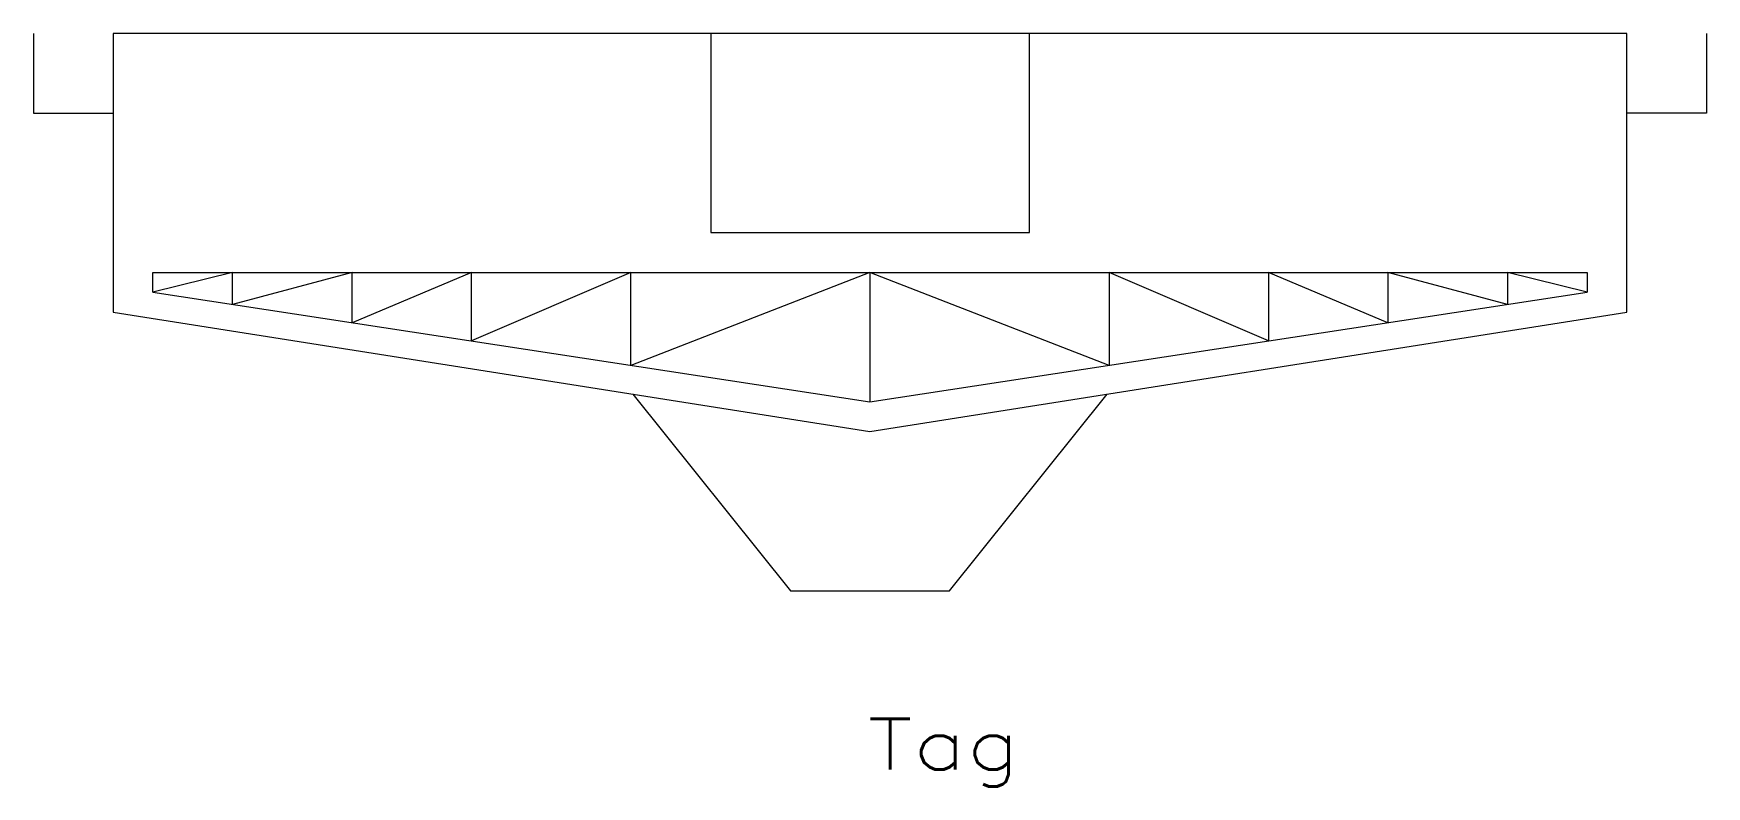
# Model space of a CAD drawing. Header units: inches. Extents: x -24.4 to 24.5, y -14.1 to 7.9.
import ezdxf
from ezdxf.enums import TextEntityAlignment as Align

# ---------------------------------------------------------------- set-up
doc = ezdxf.new("R2010")
doc.units = ezdxf.units.IN
doc.header["$MEASUREMENT"] = 0
doc.layers.get('0').update_dxf_attribs({"lineweight": 0})
doc.styles.add('STANDARD1', font='TXT.SHX')

msp = doc.modelspace()

# ---------------------------------------------------------------- linework, layer by layer
at = {"linetype": 'Continuous'}
for p, q in [((-24.403, 7.923), (-24.403, 5.594)), ((-22.074, 7.923), (-22.074, -0.229)), ((22.182, 7.923), (-22.074, 7.923)), ((-4.604, 7.923), (-4.604, 2.1)), ((4.713, 2.1), (4.713, 7.923)), ((22.182, -0.229), (22.182, 7.923)), ((24.512, 7.923), (24.512, 5.594)), ((-24.403, 5.594), (-22.074, 5.594)), ((24.512, 5.594), (22.182, 5.594)), ((-4.604, 2.1), (4.713, 2.1)), ((-20.909, 0.353), (-20.909, 0.935)), ((-20.909, 0.935), (21.018, 0.935)), ((-18.58, 0.935), (-20.909, 0.353)), ((-15.086, 0.935), (-18.58, -0.002)), ((-18.58, -0.002), (-18.58, 0.935)), ((-11.592, 0.935), (-15.086, -0.538)), ((-15.086, -0.538), (-15.086, 0.935)), ((-6.934, 0.935), (-11.592, -1.068)), ((-11.592, -1.068), (-11.592, 0.935)), ((0.054, 0.935), (-6.934, -1.784)), ((-6.934, -1.784), (-6.934, 0.935)), ((0.054, 0.935), (0.054, -2.85)), ((7.042, -1.784), (0.054, 0.935)), ((11.701, -1.068), (7.042, 0.935)), ((7.042, 0.935), (7.042, -1.784)), ((15.194, -0.538), (11.701, 0.935)), ((11.701, 0.935), (11.701, -1.068)), ((18.688, -0.002), (15.194, 0.935)), ((15.194, 0.935), (15.194, -0.538)), ((21.018, 0.353), (18.688, 0.935)), ((18.688, 0.935), (18.688, -0.002)), ((21.018, 0.935), (21.018, 0.353)), ((-20.909, 0.353), (0.054, -2.85)), ((0.054, -2.85), (21.018, 0.353)), ((-22.074, -0.229), (0.054, -3.723)), ((0.054, -3.723), (22.182, -0.229)), ((-6.875, -2.629), (-2.275, -8.382)), ((2.383, -8.382), (6.984, -2.629)), ((-2.275, -8.382), (2.383, -8.382))]:
    msp.add_line(p, q, dxfattribs=at)

# ---------------------------------------------------------------- texts
at = {"color": 7, "linetype": 'Continuous', "style": 'STANDARD1', "width": 1.166667}
msp.add_text('Tag', height=1.482, dxfattribs=at).set_placement((-0.012, -13.608), (4.434, -13.608), align=Align.FIT)

doc.saveas('drawing.dxf')
